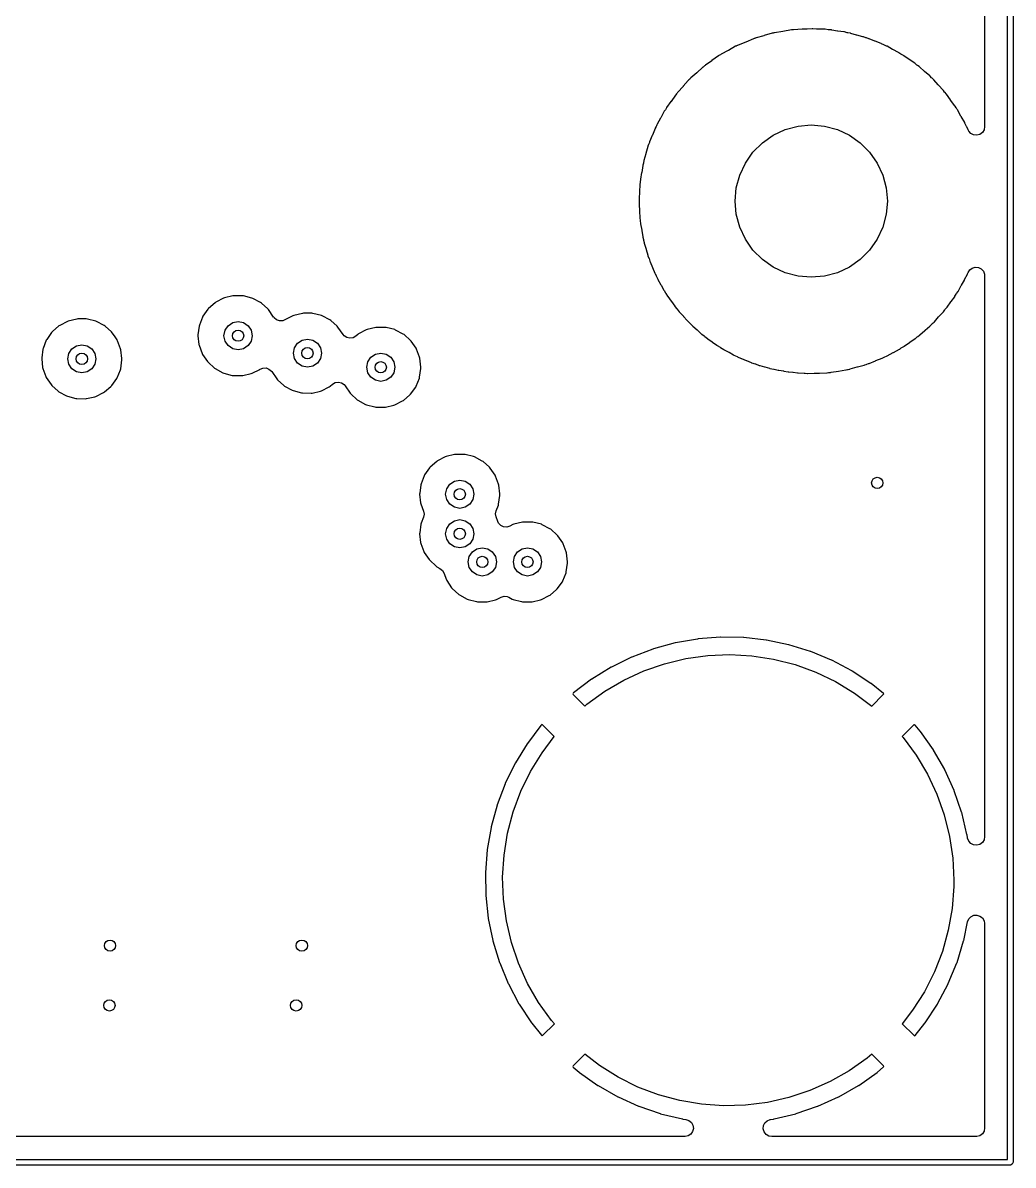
# Model space of a CAD drawing. Extents: x 0 to 4.25, y -4.33 to 0.
# Drawn here: x 3.563 to 4.254, y -4.333 to -3.536 of the extents above; entities that cross this region are included whole.
import ezdxf

# ---------------------------------------------------------------- set-up
doc = ezdxf.new("R2010")
doc.units = 0
doc.header["$MEASUREMENT"] = 0
doc.layers.add('BLACK', color=7, linetype='CONTINUOUS')

msp = doc.modelspace()

# ---------------------------------------------------------------- linework, layer by layer
at = {"layer": 'BLACK', "linetype": 'CONTINUOUS'}
for p, q in [((4.25394, 0), (4.25394, -4.33071)), ((4.25, -4.32874), (4.25, -0.001969)), ((4.23401, -3.34049), (4.23401, -3.60809)), ((4.07309, -3.54663), (4.07277, -3.54675)), ((4.07341, -3.54654), (4.07309, -3.54663)), ((4.07397, -3.54635), (4.07341, -3.54654)), ((4.07417, -3.54627), (4.07397, -3.54635)), ((4.07448, -3.54616), (4.07417, -3.54627)), ((4.08001, -3.54462), (4.07448, -3.54616)), ((4.08008, -3.5446), (4.08001, -3.54462)), ((4.08586, -3.54291), (4.08008, -3.5446)), ((4.08618, -3.54284), (4.08586, -3.54291)), ((4.0864, -3.5428), (4.08618, -3.54284)), ((4.087, -3.54267), (4.0864, -3.5428)), ((4.08709, -3.54264), (4.087, -3.54267)), ((4.08741, -3.54257), (4.08709, -3.54264)), ((4.09317, -3.54164), (4.08741, -3.54257)), ((4.09323, -3.54163), (4.09317, -3.54164)), ((4.09929, -3.54059), (4.09323, -3.54163)), ((4.09963, -3.54055), (4.09929, -3.54059)), ((4.09973, -3.54054), (4.09963, -3.54055)), ((4.10017, -3.54049), (4.09973, -3.54054)), ((4.10067, -3.54044), (4.10017, -3.54049)), ((4.10017, -3.54049), (4.10017, -3.54049)), ((4.10659, -3.54015), (4.10067, -3.54044)), ((4.10663, -3.54015), (4.10659, -3.54015)), ((4.10953, -3.53999), (4.10663, -3.54015)), ((4.1097, -3.53998), (4.10953, -3.53999)), ((4.10996, -3.53998), (4.1097, -3.53998)), ((4.11025, -3.53997), (4.10996, -3.53998)), ((4.11375, -3.5398), (4.11025, -3.53997)), ((4.11408, -3.5398), (4.11375, -3.5398)), ((4.11668, -3.53997), (4.11408, -3.5398)), ((4.11706, -3.53998), (4.11668, -3.53997)), ((4.11801, -3.53998), (4.11706, -3.53998)), ((4.11812, -3.53998), (4.11801, -3.53998)), ((4.12236, -3.54015), (4.11812, -3.53998)), ((4.12265, -3.54017), (4.12236, -3.54015)), ((4.12475, -3.54046), (4.12265, -3.54017)), ((4.12518, -3.5405), (4.12475, -3.54046)), ((4.12714, -3.54063), (4.12518, -3.5405)), ((4.12747, -3.54067), (4.12714, -3.54063)), ((4.13146, -3.54137), (4.12747, -3.54067)), ((4.13169, -3.5414), (4.13146, -3.54137)), ((4.13585, -3.54197), (4.13169, -3.5414)), ((4.13618, -3.54203), (4.13585, -3.54197)), ((4.1381, -3.54252), (4.13618, -3.54203)), ((4.13854, -3.54262), (4.1381, -3.54252)), ((4.14037, -3.54294), (4.13854, -3.54262)), ((4.14069, -3.54301), (4.14037, -3.54294)), ((4.14467, -3.54419), (4.14069, -3.54301)), ((4.14489, -3.54425), (4.14467, -3.54419)), ((4.14907, -3.54531), (4.14489, -3.54425)), ((4.14939, -3.54541), (4.14907, -3.54531)), ((4.15114, -3.54607), (4.14939, -3.54541)), ((4.15157, -3.54622), (4.15114, -3.54607)), ((4.15325, -3.54671), (4.15157, -3.54622)), ((4.15356, -3.54682), (4.15325, -3.54671)), ((4.06021, -3.55204), (4.05516, -3.55486)), ((4.06051, -3.55189), (4.06021, -3.55204)), ((4.06091, -3.55172), (4.06051, -3.55189)), ((4.06145, -3.55146), (4.06091, -3.55172)), ((4.06173, -3.55131), (4.06145, -3.55146)), ((4.06202, -3.55117), (4.06173, -3.55131)), ((4.06726, -3.54906), (4.06202, -3.55117)), ((4.06733, -3.54903), (4.06726, -3.54906)), ((4.07277, -3.54675), (4.06733, -3.54903)), ((4.15749, -3.54847), (4.15356, -3.54682)), ((4.15769, -3.54855), (4.15749, -3.54847)), ((4.16183, -3.55012), (4.15769, -3.54855)), ((4.16213, -3.55026), (4.16183, -3.55012)), ((4.1637, -3.55107), (4.16213, -3.55026)), ((4.16412, -3.55126), (4.1637, -3.55107)), ((4.16563, -3.5519), (4.16412, -3.55126)), ((4.16593, -3.55204), (4.16563, -3.5519)), ((4.16974, -3.55417), (4.16593, -3.55204)), ((4.16992, -3.55427), (4.16974, -3.55417)), ((4.17396, -3.55635), (4.16992, -3.55427)), ((4.04364, -3.56208), (4.03917, -3.56519)), ((4.04372, -3.56202), (4.04364, -3.56208)), ((4.04832, -3.55872), (4.04372, -3.56202)), ((4.0486, -3.55854), (4.04832, -3.55872)), ((4.04908, -3.55827), (4.0486, -3.55854)), ((4.04958, -3.55796), (4.04908, -3.55827)), ((4.04993, -3.55772), (4.04958, -3.55796)), ((4.05021, -3.55754), (4.04993, -3.55772)), ((4.05508, -3.55491), (4.05021, -3.55754)), ((4.05516, -3.55486), (4.05508, -3.55491)), ((4.17424, -3.55652), (4.17396, -3.55635)), ((4.17562, -3.55744), (4.17424, -3.55652)), ((4.17603, -3.55769), (4.17562, -3.55744)), ((4.17736, -3.55843), (4.17603, -3.55769)), ((4.17764, -3.55861), (4.17736, -3.55843)), ((4.18128, -3.56121), (4.17764, -3.55861)), ((4.18144, -3.56132), (4.18128, -3.56121)), ((4.1853, -3.56391), (4.18144, -3.56132)), ((4.03308, -3.5705), (4.02906, -3.57402)), ((4.03316, -3.57043), (4.03308, -3.5705)), ((4.03727, -3.5667), (4.03316, -3.57043)), ((4.03753, -3.56649), (4.03727, -3.5667)), ((4.03806, -3.5661), (4.03753, -3.56649)), ((4.03851, -3.56574), (4.03806, -3.5661)), ((4.03891, -3.56539), (4.03851, -3.56574)), ((4.03917, -3.56519), (4.03891, -3.56539)), ((4.18557, -3.56411), (4.1853, -3.56391)), ((4.18675, -3.56511), (4.18557, -3.56411)), ((4.18713, -3.5654), (4.18675, -3.56511)), ((4.18828, -3.56623), (4.18713, -3.5654)), ((4.18854, -3.56644), (4.18828, -3.56623)), ((4.19195, -3.56951), (4.18854, -3.56644)), ((4.19209, -3.56963), (4.19195, -3.56951)), ((4.19572, -3.5727), (4.19209, -3.56963)), ((4.02719, -3.57588), (4.0236, -3.57996)), ((4.02742, -3.57564), (4.02719, -3.57588)), ((4.02799, -3.57512), (4.02742, -3.57564)), ((4.02839, -3.57472), (4.02799, -3.57512)), ((4.02883, -3.57425), (4.02839, -3.57472)), ((4.02906, -3.57402), (4.02883, -3.57425)), ((4.19596, -3.57293), (4.19572, -3.5727)), ((4.19695, -3.57398), (4.19596, -3.57293)), ((4.1973, -3.57432), (4.19695, -3.57398)), ((4.19827, -3.5752), (4.1973, -3.57432)), ((4.19851, -3.57543), (4.19827, -3.5752)), ((4.20162, -3.57894), (4.19851, -3.57543)), ((4.01821, -3.58614), (4.01518, -3.59051)), ((4.01842, -3.58588), (4.01821, -3.58614)), ((4.019, -3.58521), (4.01842, -3.58588)), ((4.01934, -3.58478), (4.019, -3.58521)), ((4.01979, -3.58417), (4.01934, -3.58478)), ((4.02, -3.58392), (4.01979, -3.58417)), ((4.02352, -3.58005), (4.02, -3.58392)), ((4.0236, -3.57996), (4.02352, -3.58005)), ((4.20174, -3.57907), (4.20162, -3.57894)), ((4.20508, -3.58262), (4.20174, -3.57907)), ((4.20529, -3.58288), (4.20508, -3.58262)), ((4.20608, -3.58394), (4.20529, -3.58288)), ((4.2064, -3.58433), (4.20608, -3.58394)), ((4.2072, -3.58522), (4.2064, -3.58433)), ((4.2074, -3.58548), (4.2072, -3.58522)), ((4.21017, -3.58941), (4.2074, -3.58548)), ((4.0151, -3.59062), (4.01209, -3.59477)), ((4.01518, -3.59051), (4.0151, -3.59062)), ((4.21027, -3.58954), (4.21017, -3.58941)), ((4.21325, -3.59353), (4.21027, -3.58954)), ((4.21343, -3.59381), (4.21325, -3.59353)), ((4.21405, -3.59486), (4.21343, -3.59381)), ((4.00792, -3.60207), (4.00544, -3.60643)), ((4.00799, -3.60194), (4.00792, -3.60207)), ((4.01046, -3.59735), (4.00799, -3.60194)), ((4.01063, -3.59707), (4.01046, -3.59735)), ((4.0112, -3.59625), (4.01063, -3.59707)), ((4.01148, -3.5958), (4.0112, -3.59625)), ((4.01191, -3.59504), (4.01148, -3.5958)), ((4.01209, -3.59477), (4.01191, -3.59504)), ((4.21433, -3.59529), (4.21405, -3.59486)), ((4.21495, -3.59618), (4.21433, -3.59529)), ((4.21513, -3.59646), (4.21495, -3.59618)), ((4.21749, -3.60077), (4.21513, -3.59646)), ((4.21757, -3.6009), (4.21749, -3.60077)), ((4.22013, -3.6053), (4.21757, -3.6009)), ((4.00402, -3.60937), (4.00213, -3.61411)), ((4.00416, -3.60907), (4.00402, -3.60937)), ((4.00468, -3.6081), (4.00416, -3.60907)), ((4.00491, -3.60762), (4.00468, -3.6081)), ((4.0053, -3.60672), (4.00491, -3.60762)), ((4.00544, -3.60643), (4.0053, -3.60672)), ((4.0865, -3.61401), (4.09489, -3.6101)), ((4.09489, -3.6101), (4.10384, -3.6077)), ((4.10384, -3.6077), (4.11307, -3.60689)), ((4.11307, -3.60689), (4.1223, -3.6077)), ((4.1223, -3.6077), (4.13125, -3.6101)), ((4.13125, -3.6101), (4.13965, -3.61401)), ((4.22029, -3.6056), (4.22013, -3.6053)), ((4.22073, -3.60661), (4.22029, -3.6056)), ((4.22096, -3.60708), (4.22073, -3.60661)), ((4.22143, -3.60794), (4.22096, -3.60708)), ((4.22158, -3.60823), (4.22143, -3.60794)), ((4.22246, -3.61038), (4.22158, -3.60823)), ((4.22291, -3.61125), (4.22246, -3.61038)), ((4.2336, -3.61026), (4.23244, -3.61213)), ((4.23401, -3.60809), (4.2336, -3.61026)), ((4.00207, -3.61425), (4.00014, -3.61876)), ((4.00213, -3.61411), (4.00207, -3.61425)), ((4.07891, -3.61932), (4.0865, -3.61401)), ((4.13965, -3.61401), (4.14723, -3.61932)), ((4.22439, -3.61288), (4.22291, -3.61125)), ((4.22637, -3.61386), (4.22439, -3.61288)), ((4.22856, -3.61406), (4.22637, -3.61386)), ((4.23068, -3.61346), (4.22856, -3.61406)), ((4.23244, -3.61213), (4.23068, -3.61346)), ((3.99899, -3.62204), (3.99768, -3.62685)), ((3.99909, -3.62173), (3.99899, -3.62204)), ((3.99954, -3.6206), (3.99909, -3.62173)), ((3.99971, -3.62011), (3.99954, -3.6206)), ((4.00003, -3.61907), (3.99971, -3.62011)), ((4.00014, -3.61876), (4.00003, -3.61907)), ((4.06704, -3.63346), (4.07236, -3.62588)), ((4.07236, -3.62588), (4.07891, -3.61932)), ((4.14723, -3.61932), (4.15379, -3.62588)), ((4.15379, -3.62588), (4.1591, -3.63346)), ((3.99584, -3.6336), (3.99549, -3.63488)), ((3.99595, -3.6331), (3.99584, -3.6336)), ((3.99616, -3.63193), (3.99595, -3.6331)), ((3.99624, -3.63161), (3.99616, -3.63193)), ((3.99763, -3.62701), (3.99624, -3.63161)), ((3.99768, -3.62685), (3.99763, -3.62701)), ((4.06313, -3.64186), (4.06704, -3.63346)), ((4.1591, -3.63346), (4.16302, -3.64186)), ((3.99465, -3.64019), (3.9938, -3.64481)), ((3.99468, -3.64002), (3.99465, -3.64019)), ((3.99542, -3.6352), (3.99468, -3.64002)), ((3.99549, -3.63488), (3.99542, -3.6352)), ((4.06073, -3.65081), (4.06313, -3.64186)), ((4.16302, -3.64186), (4.16541, -3.65081)), ((3.99336, -3.64868), (3.99318, -3.65344)), ((3.99339, -3.64835), (3.99336, -3.64868)), ((3.99361, -3.64693), (3.99339, -3.64835)), ((3.99367, -3.64644), (3.99361, -3.64693)), ((3.99376, -3.64513), (3.99367, -3.64644)), ((3.9938, -3.64481), (3.99376, -3.64513)), ((3.99285, -3.6582), (3.99284, -3.65853)), ((3.99317, -3.65362), (3.99285, -3.6582)), ((3.99318, -3.65344), (3.99317, -3.65362)), ((4.05992, -3.66004), (4.06073, -3.65081)), ((4.16541, -3.65081), (4.16622, -3.66004)), ((3.99284, -3.65853), (3.9929, -3.65994)), ((3.9929, -3.66043), (3.99284, -3.66197)), ((3.99284, -3.66197), (3.99285, -3.66231)), ((3.99285, -3.66231), (3.99319, -3.66694)), ((3.9929, -3.65994), (3.9929, -3.66043)), ((4.06073, -3.66927), (4.05992, -3.66004)), ((4.16622, -3.66004), (4.16541, -3.66927)), ((3.99319, -3.66694), (3.9932, -3.66713)), ((3.9932, -3.66713), (3.99339, -3.67161)), ((3.99339, -3.67161), (3.99342, -3.67194)), ((3.99342, -3.67194), (3.99366, -3.67345)), ((3.99366, -3.67345), (3.99371, -3.67392)), ((3.99371, -3.67392), (3.99383, -3.67557)), ((4.06313, -3.67822), (4.06073, -3.66927)), ((4.16541, -3.66927), (4.16302, -3.67822)), ((3.99383, -3.67557), (3.99388, -3.6759)), ((3.99388, -3.6759), (3.99472, -3.68036)), ((3.99472, -3.68036), (3.99476, -3.68056)), ((3.99476, -3.68056), (3.99543, -3.68488)), ((4.06704, -3.68661), (4.06313, -3.67822)), ((4.16302, -3.67822), (4.1591, -3.68661)), ((3.99543, -3.68488), (3.99549, -3.6852)), ((3.99549, -3.6852), (3.99592, -3.68678)), ((3.99592, -3.68678), (3.99603, -3.68723)), ((3.99603, -3.68723), (3.99636, -3.68897)), ((3.99636, -3.68897), (3.99644, -3.68929)), ((3.99644, -3.68929), (3.99775, -3.69352)), ((4.07236, -3.6942), (4.06704, -3.68661)), ((4.1591, -3.68661), (4.15379, -3.6942)), ((3.99775, -3.69352), (3.99781, -3.69372)), ((3.99781, -3.69372), (3.99893, -3.69784)), ((3.99893, -3.69784), (3.99903, -3.69815)), ((4.07891, -3.70075), (4.07236, -3.6942)), ((4.15379, -3.6942), (4.14723, -3.70075)), ((3.99903, -3.69815), (3.99967, -3.69977)), ((3.99967, -3.69977), (3.99983, -3.7002)), ((3.99983, -3.7002), (4.00038, -3.70199)), ((4.00038, -3.70199), (4.0005, -3.70231)), ((4.0005, -3.70231), (4.00224, -3.70625)), ((4.0865, -3.70607), (4.07891, -3.70075)), ((4.09489, -3.70998), (4.0865, -3.70607)), ((4.13965, -3.70607), (4.13125, -3.70998)), ((4.14723, -3.70075), (4.13965, -3.70607)), ((4.00224, -3.70625), (4.00232, -3.70646)), ((4.00232, -3.70646), (4.00385, -3.71032)), ((4.00385, -3.71032), (4.00399, -3.71062)), ((4.00399, -3.71062), (4.00486, -3.71226)), ((4.00486, -3.71226), (4.00506, -3.71266)), ((4.00506, -3.71266), (4.00586, -3.71448)), ((4.10384, -3.71238), (4.09489, -3.70998)), ((4.11307, -3.71319), (4.10384, -3.71238)), ((4.1223, -3.71238), (4.11307, -3.71319)), ((4.13125, -3.70998), (4.1223, -3.71238)), ((4.22009, -3.71485), (4.22084, -3.71316)), ((4.22084, -3.71316), (4.22104, -3.71276)), ((4.22104, -3.71276), (4.22198, -3.71101)), ((4.22198, -3.71101), (4.22212, -3.71071)), ((4.22212, -3.71071), (4.22244, -3.70992)), ((4.22244, -3.70992), (4.22361, -3.70806)), ((4.22361, -3.70806), (4.22539, -3.70674)), ((4.22539, -3.70674), (4.22751, -3.70616)), ((4.22751, -3.70616), (4.22971, -3.70639)), ((4.22971, -3.70639), (4.23167, -3.70739)), ((4.23167, -3.70739), (4.23314, -3.70904)), ((4.23314, -3.70904), (4.23392, -3.7111)), ((4.23392, -3.7111), (4.23401, -3.71214)), ((4.23401, -3.71214), (4.23401, -4.10348)), ((4.00586, -3.71448), (4.00601, -3.71478)), ((4.00601, -3.71478), (4.00812, -3.71841)), ((4.00812, -3.71841), (4.00824, -3.71861)), ((4.00824, -3.71861), (4.01014, -3.72219)), ((4.21568, -3.72272), (4.21773, -3.71893)), ((4.21773, -3.71893), (4.21784, -3.71873)), ((4.21784, -3.71873), (4.21994, -3.71515)), ((4.21994, -3.71515), (4.22009, -3.71485)), ((3.70291, -3.72783), (3.69756, -3.73059)), ((3.70357, -3.72758), (3.70291, -3.72783)), ((3.70942, -3.72618), (3.70357, -3.72758)), ((3.71013, -3.7261), (3.70942, -3.72618)), ((3.71615, -3.72613), (3.71013, -3.7261)), ((3.71685, -3.72622), (3.71615, -3.72613)), ((3.72269, -3.72768), (3.71685, -3.72622)), ((3.72335, -3.72794), (3.72269, -3.72768)), ((3.72867, -3.73076), (3.72335, -3.72794)), ((4.01014, -3.72219), (4.01031, -3.72247)), ((4.01031, -3.72247), (4.01142, -3.72409)), ((4.01142, -3.72409), (4.01165, -3.72446)), ((4.01165, -3.72446), (4.01271, -3.72627)), ((4.01271, -3.72627), (4.01289, -3.72655)), ((4.01289, -3.72655), (4.01534, -3.72982)), ((4.01534, -3.72982), (4.01548, -3.73002)), ((4.01548, -3.73002), (4.01771, -3.73327)), ((4.21058, -3.73013), (4.21313, -3.72672)), ((4.21313, -3.72672), (4.21331, -3.72644)), ((4.21331, -3.72644), (4.2142, -3.72494)), ((4.2142, -3.72494), (4.21444, -3.72455)), ((4.21444, -3.72455), (4.21551, -3.72301)), ((4.21551, -3.72301), (4.21568, -3.72272)), ((3.69196, -3.73548), (3.6885, -3.7404)), ((3.69243, -3.73495), (3.69196, -3.73548)), ((3.69697, -3.73099), (3.69243, -3.73495)), ((3.69756, -3.73059), (3.69697, -3.73099)), ((3.72925, -3.73116), (3.72867, -3.73076)), ((3.73375, -3.73516), (3.72925, -3.73116)), ((3.73422, -3.7357), (3.73375, -3.73516)), ((3.73783, -3.74096), (3.73422, -3.7357)), ((4.01771, -3.73327), (4.01791, -3.73353)), ((4.01791, -3.73353), (4.01926, -3.7351)), ((4.01926, -3.7351), (4.01953, -3.73544)), ((4.01953, -3.73544), (4.02085, -3.7372)), ((4.02085, -3.7372), (4.02107, -3.73746)), ((4.02107, -3.73746), (4.02379, -3.74036)), ((4.20208, -3.74064), (4.20507, -3.73745)), ((4.20507, -3.73745), (4.20529, -3.7372)), ((4.20529, -3.7372), (4.20627, -3.73589)), ((4.20627, -3.73589), (4.20656, -3.73553)), ((4.20656, -3.73553), (4.20772, -3.7342)), ((4.20772, -3.7342), (4.20793, -3.73394)), ((4.20793, -3.73394), (4.21045, -3.7303)), ((4.21045, -3.7303), (4.21058, -3.73013)), ((3.59385, -3.74397), (3.5885, -3.74673)), ((3.59451, -3.74373), (3.59385, -3.74397)), ((3.60037, -3.74232), (3.59451, -3.74373)), ((3.60107, -3.74224), (3.60037, -3.74232)), ((3.60709, -3.74227), (3.60107, -3.74224)), ((3.6078, -3.74236), (3.60709, -3.74227)), ((3.61363, -3.74383), (3.6078, -3.74236)), ((3.6143, -3.74408), (3.61363, -3.74383)), ((3.61962, -3.7469), (3.6143, -3.74408)), ((3.68816, -3.74103), (3.68598, -3.74663)), ((3.6885, -3.7404), (3.68816, -3.74103)), ((3.70603, -3.74698), (3.70923, -3.74484)), ((3.70923, -3.74484), (3.71299, -3.74409)), ((3.71299, -3.74409), (3.71676, -3.74484)), ((3.71676, -3.74484), (3.71995, -3.74698)), ((3.73785, -3.74095), (3.73783, -3.74096)), ((3.73821, -3.74149), (3.73785, -3.74095)), ((3.7399, -3.74291), (3.73821, -3.74149)), ((3.74199, -3.74362), (3.7399, -3.74291)), ((3.74419, -3.74352), (3.74199, -3.74362)), ((3.74563, -3.7429), (3.74419, -3.74352)), ((3.74566, -3.74296), (3.74563, -3.7429)), ((3.75133, -3.74004), (3.74566, -3.74296)), ((3.752, -3.73979), (3.75133, -3.74004)), ((3.75785, -3.73838), (3.752, -3.73979)), ((3.75855, -3.7383), (3.75785, -3.73838)), ((3.76457, -3.73833), (3.75855, -3.7383)), ((3.76528, -3.73842), (3.76457, -3.73833)), ((3.77111, -3.73989), (3.76528, -3.73842)), ((3.77178, -3.74014), (3.77111, -3.73989)), ((3.7771, -3.74296), (3.77178, -3.74014)), ((3.77768, -3.74336), (3.7771, -3.74296)), ((3.78217, -3.74737), (3.77768, -3.74336)), ((4.02379, -3.74036), (4.02396, -3.74055)), ((4.02396, -3.74055), (4.02646, -3.74345)), ((4.02646, -3.74345), (4.02669, -3.74368)), ((4.02669, -3.74368), (4.0283, -3.74517)), ((4.0283, -3.74517), (4.02859, -3.74546)), ((4.02859, -3.74546), (4.03018, -3.74715)), ((4.19611, -3.747), (4.19715, -3.74589)), ((4.19715, -3.74589), (4.19749, -3.74555)), ((4.19749, -3.74555), (4.19872, -3.74444)), ((4.19872, -3.74444), (4.19895, -3.7442)), ((4.19895, -3.7442), (4.20194, -3.74079)), ((4.20194, -3.74079), (4.20208, -3.74064)), ((3.5829, -3.75162), (3.57944, -3.75654)), ((3.58338, -3.75109), (3.5829, -3.75162)), ((3.58791, -3.74713), (3.58338, -3.75109)), ((3.5885, -3.74673), (3.58791, -3.74713)), ((3.6202, -3.7473), (3.61962, -3.7469)), ((3.62469, -3.75131), (3.6202, -3.7473)), ((3.62516, -3.75184), (3.62469, -3.75131)), ((3.62665, -3.754), (3.62516, -3.75184)), ((3.6858, -3.74732), (3.68501, -3.75329)), ((3.68501, -3.75329), (3.68501, -3.754)), ((3.68598, -3.74663), (3.6858, -3.74732)), ((3.70315, -3.75394), (3.7039, -3.75017)), ((3.7039, -3.7577), (3.70315, -3.75394)), ((3.7039, -3.75017), (3.70603, -3.74698)), ((3.71995, -3.74698), (3.72209, -3.75017)), ((3.72209, -3.75017), (3.72283, -3.75394)), ((3.72283, -3.75394), (3.72209, -3.7577)), ((3.78264, -3.7479), (3.78217, -3.74737)), ((3.78626, -3.75316), (3.78264, -3.7479)), ((3.78633, -3.75311), (3.78626, -3.75316)), ((3.78706, -3.75411), (3.78633, -3.75311)), ((3.79658, -3.75304), (3.79515, -3.75428)), ((3.79716, -3.75264), (3.79658, -3.75304)), ((3.80251, -3.74988), (3.79716, -3.75264)), ((3.80318, -3.74963), (3.80251, -3.74988)), ((3.80903, -3.74823), (3.80318, -3.74963)), ((3.80973, -3.74814), (3.80903, -3.74823)), ((3.81575, -3.74818), (3.80973, -3.74814)), ((3.81646, -3.74826), (3.81575, -3.74818)), ((3.8223, -3.74973), (3.81646, -3.74826)), ((3.82296, -3.74999), (3.8223, -3.74973)), ((3.82828, -3.7528), (3.82296, -3.74999)), ((3.82886, -3.75321), (3.82828, -3.7528)), ((3.83336, -3.75721), (3.82886, -3.75321)), ((4.03018, -3.74715), (4.03042, -3.74738)), ((4.03042, -3.74738), (4.03337, -3.74988)), ((4.03337, -3.74988), (4.03357, -3.75005)), ((4.03357, -3.75005), (4.0363, -3.75258)), ((4.0363, -3.75258), (4.03655, -3.75279)), ((4.03655, -3.75279), (4.0384, -3.75415)), ((4.18736, -3.7545), (4.18861, -3.75359)), ((4.18861, -3.75359), (4.18887, -3.75338)), ((4.18887, -3.75338), (4.19231, -3.75026)), ((4.19231, -3.75026), (4.19246, -3.75013)), ((4.19246, -3.75013), (4.19587, -3.74723)), ((4.19587, -3.74723), (4.19611, -3.747)), ((3.57911, -3.75717), (3.57692, -3.76278)), ((3.57944, -3.75654), (3.57911, -3.75717)), ((3.59698, -3.76312), (3.60017, -3.76099)), ((3.60017, -3.76099), (3.60394, -3.76024)), ((3.60394, -3.76024), (3.6077, -3.76099)), ((3.6077, -3.76099), (3.6109, -3.76312)), ((3.62857, -3.7568), (3.62665, -3.754)), ((3.62872, -3.75708), (3.62857, -3.7568)), ((3.6289, -3.75743), (3.62872, -3.75708)), ((3.63103, -3.76306), (3.6289, -3.75743)), ((3.68501, -3.754), (3.68567, -3.75998)), ((3.68567, -3.75998), (3.68583, -3.76067)), ((3.68583, -3.76067), (3.6879, -3.76633)), ((3.70603, -3.7609), (3.7039, -3.7577)), ((3.70923, -3.76303), (3.70603, -3.7609)), ((3.71995, -3.7609), (3.71676, -3.76303)), ((3.72209, -3.7577), (3.71995, -3.7609)), ((3.75232, -3.76238), (3.75446, -3.75918)), ((3.75446, -3.75918), (3.75765, -3.75705)), ((3.75765, -3.75705), (3.76142, -3.7563)), ((3.76142, -3.7563), (3.76518, -3.75705)), ((3.76518, -3.75705), (3.76838, -3.75918)), ((3.76838, -3.75918), (3.77051, -3.76238)), ((3.78891, -3.75531), (3.78706, -3.75411)), ((3.79107, -3.75576), (3.78891, -3.75531)), ((3.79325, -3.7554), (3.79107, -3.75576)), ((3.79515, -3.75428), (3.79325, -3.7554)), ((3.83382, -3.75774), (3.83336, -3.75721)), ((3.83723, -3.76271), (3.83382, -3.75774)), ((4.0384, -3.75415), (4.03872, -3.7544)), ((4.03872, -3.7544), (4.04057, -3.75597)), ((4.04057, -3.75597), (4.04084, -3.75617)), ((4.04084, -3.75617), (4.04396, -3.75826)), ((4.04396, -3.75826), (4.04419, -3.75842)), ((4.04419, -3.75842), (4.04709, -3.76056)), ((4.04709, -3.76056), (4.04737, -3.76074)), ((4.04737, -3.76074), (4.04945, -3.76194)), ((4.17629, -3.76224), (4.17754, -3.76154)), ((4.17754, -3.76154), (4.17782, -3.76136)), ((4.17782, -3.76136), (4.18168, -3.75858)), ((4.18168, -3.75858), (4.18183, -3.75848)), ((4.18183, -3.75848), (4.18564, -3.75591)), ((4.18564, -3.75591), (4.1859, -3.75571)), ((4.1859, -3.75571), (4.18698, -3.7548)), ((4.18698, -3.7548), (4.18736, -3.7545)), ((3.57596, -3.76943), (3.57595, -3.77014)), ((3.57674, -3.76346), (3.57596, -3.76943)), ((3.57692, -3.76278), (3.57674, -3.76346)), ((3.59409, -3.77008), (3.59484, -3.76631)), ((3.59484, -3.76631), (3.59698, -3.76312)), ((3.6109, -3.76312), (3.61303, -3.76631)), ((3.61303, -3.76631), (3.61378, -3.77008)), ((3.6312, -3.76375), (3.63103, -3.76306)), ((3.63194, -3.76989), (3.6312, -3.76375)), ((3.6879, -3.76633), (3.68822, -3.76696)), ((3.68822, -3.76696), (3.69158, -3.77195)), ((3.71299, -3.76378), (3.70923, -3.76303)), ((3.71676, -3.76303), (3.71299, -3.76378)), ((3.75157, -3.76614), (3.75232, -3.76238)), ((3.75232, -3.76991), (3.75157, -3.76614)), ((3.77051, -3.76238), (3.77126, -3.76614)), ((3.77126, -3.76614), (3.77051, -3.76991)), ((3.80351, -3.77222), (3.80564, -3.76902)), ((3.80564, -3.76902), (3.80883, -3.76689)), ((3.80883, -3.76689), (3.8126, -3.76614)), ((3.8126, -3.76614), (3.81636, -3.76689)), ((3.81636, -3.76689), (3.81956, -3.76902)), ((3.81956, -3.76902), (3.82169, -3.77222)), ((3.83756, -3.76333), (3.83723, -3.76271)), ((3.83969, -3.76897), (3.83756, -3.76333)), ((3.83986, -3.76965), (3.83969, -3.76897)), ((3.8406, -3.77579), (3.83986, -3.76965)), ((4.04945, -3.76194), (4.04979, -3.76215)), ((4.04979, -3.76215), (4.0519, -3.76356)), ((4.0519, -3.76356), (4.05219, -3.76373)), ((4.05219, -3.76373), (4.05543, -3.7654)), ((4.05543, -3.7654), (4.05568, -3.76554)), ((4.05568, -3.76554), (4.05871, -3.76729)), ((4.05871, -3.76729), (4.05901, -3.76744)), ((4.05901, -3.76744), (4.06131, -3.76844)), ((4.06131, -3.76844), (4.06165, -3.76861)), ((4.06165, -3.76861), (4.06401, -3.76982)), ((4.06401, -3.76982), (4.06432, -3.76996)), ((4.15811, -3.77134), (4.16259, -3.76961)), ((4.16259, -3.76961), (4.16289, -3.76947)), ((4.16289, -3.76947), (4.16395, -3.76892)), ((4.16395, -3.76892), (4.16441, -3.7687)), ((4.16441, -3.7687), (4.16563, -3.76819)), ((4.16563, -3.76819), (4.16593, -3.76804)), ((4.16593, -3.76804), (4.17018, -3.76566)), ((4.17018, -3.76566), (4.17033, -3.76558)), ((4.17033, -3.76558), (4.1745, -3.7634)), ((4.1745, -3.7634), (4.17478, -3.76324)), ((4.17478, -3.76324), (4.17586, -3.7625)), ((4.17586, -3.7625), (4.17629, -3.76224)), ((3.57595, -3.77014), (3.57661, -3.77612)), ((3.57661, -3.77612), (3.57677, -3.77681)), ((3.57677, -3.77681), (3.57884, -3.78247)), ((3.59484, -3.77385), (3.59409, -3.77008)), ((3.59698, -3.77704), (3.59484, -3.77385)), ((3.60017, -3.77917), (3.59698, -3.77704)), ((3.6109, -3.77704), (3.6077, -3.77917)), ((3.61303, -3.77385), (3.6109, -3.77704)), ((3.61378, -3.77008), (3.61303, -3.77385)), ((3.62863, -3.78325), (3.63088, -3.77766)), ((3.63088, -3.77766), (3.63106, -3.77698)), ((3.63106, -3.77698), (3.63193, -3.77086)), ((3.63193, -3.77086), (3.63196, -3.77047)), ((3.63196, -3.77027), (3.63194, -3.76989)), ((3.63196, -3.77047), (3.63196, -3.77027)), ((3.69158, -3.77195), (3.69204, -3.77249)), ((3.69204, -3.77249), (3.69649, -3.77654)), ((3.69649, -3.77654), (3.69707, -3.77695)), ((3.69707, -3.77695), (3.70236, -3.77983)), ((3.72281, -3.78015), (3.72818, -3.77744)), ((3.72818, -3.77744), (3.72826, -3.77739)), ((3.72826, -3.77739), (3.72842, -3.77732)), ((3.72842, -3.77732), (3.72851, -3.77728)), ((3.72851, -3.77728), (3.73029, -3.77653)), ((3.72851, -3.77728), (3.72851, -3.77728)), ((3.73029, -3.77653), (3.7325, -3.77646)), ((3.7325, -3.77646), (3.73458, -3.77719)), ((3.73458, -3.77719), (3.73625, -3.77862)), ((3.75446, -3.7731), (3.75232, -3.76991)), ((3.75765, -3.77524), (3.75446, -3.7731)), ((3.76142, -3.77598), (3.75765, -3.77524)), ((3.76518, -3.77524), (3.76142, -3.77598)), ((3.76838, -3.7731), (3.76518, -3.77524)), ((3.77051, -3.76991), (3.76838, -3.7731)), ((3.80276, -3.77598), (3.80351, -3.77222)), ((3.80351, -3.77975), (3.80276, -3.77598)), ((3.82169, -3.77222), (3.82244, -3.77598)), ((3.82244, -3.77598), (3.82169, -3.77975)), ((3.83972, -3.78288), (3.84059, -3.77676)), ((3.84059, -3.77676), (3.84062, -3.77638)), ((3.84062, -3.77618), (3.8406, -3.77579)), ((3.84062, -3.77638), (3.84062, -3.77618)), ((4.06432, -3.76996), (4.06762, -3.77121)), ((4.06762, -3.77121), (4.0679, -3.77132)), ((4.0679, -3.77132), (4.071, -3.77268)), ((4.071, -3.77268), (4.07131, -3.77279)), ((4.07131, -3.77279), (4.07382, -3.77357)), ((4.07382, -3.77357), (4.07417, -3.77369)), ((4.07417, -3.77369), (4.07675, -3.77467)), ((4.07675, -3.77467), (4.07707, -3.77477)), ((4.07707, -3.77477), (4.08039, -3.77561)), ((4.08039, -3.77561), (4.08069, -3.7757)), ((4.08069, -3.7757), (4.08382, -3.77667)), ((4.08382, -3.77667), (4.08414, -3.77675)), ((4.08414, -3.77675), (4.08683, -3.77726)), ((4.08683, -3.77726), (4.08718, -3.77734)), ((4.08718, -3.77734), (4.08996, -3.77804)), ((4.13709, -3.77786), (4.13741, -3.77779)), ((4.13741, -3.77779), (4.13835, -3.77754)), ((4.13835, -3.77754), (4.13887, -3.77743)), ((4.13887, -3.77743), (4.13996, -3.77724)), ((4.13996, -3.77724), (4.14028, -3.77717)), ((4.14028, -3.77717), (4.14517, -3.77574)), ((4.14517, -3.77574), (4.14532, -3.7757)), ((4.14532, -3.7757), (4.15007, -3.77444)), ((4.15007, -3.77444), (4.15038, -3.77434)), ((4.15038, -3.77434), (4.1514, -3.77395)), ((4.1514, -3.77395), (4.15189, -3.77378)), ((4.15189, -3.77378), (4.15305, -3.77344)), ((4.15305, -3.77344), (4.15337, -3.77333)), ((4.15337, -3.77333), (4.15796, -3.77141)), ((4.15796, -3.77141), (4.15811, -3.77134)), ((3.57884, -3.78247), (3.57916, -3.7831)), ((3.57916, -3.7831), (3.58252, -3.7881)), ((3.60394, -3.77992), (3.60017, -3.77917)), ((3.6077, -3.77917), (3.60394, -3.77992)), ((3.62478, -3.78876), (3.62829, -3.78387)), ((3.62829, -3.78387), (3.62863, -3.78325)), ((3.70236, -3.77983), (3.70302, -3.78009)), ((3.70302, -3.78009), (3.70884, -3.78161)), ((3.70884, -3.78161), (3.70955, -3.78171)), ((3.70955, -3.78171), (3.71556, -3.78181)), ((3.71556, -3.78181), (3.71627, -3.78173)), ((3.71627, -3.78173), (3.72214, -3.78039)), ((3.72214, -3.78039), (3.72281, -3.78015)), ((3.73625, -3.77862), (3.73656, -3.77904)), ((3.73656, -3.77904), (3.74, -3.78416)), ((3.74, -3.78416), (3.74046, -3.7847)), ((3.74046, -3.7847), (3.74492, -3.78875)), ((3.80564, -3.78294), (3.80351, -3.77975)), ((3.80883, -3.78508), (3.80564, -3.78294)), ((3.8126, -3.78583), (3.80883, -3.78508)), ((3.81636, -3.78508), (3.8126, -3.78583)), ((3.81956, -3.78294), (3.81636, -3.78508)), ((3.82169, -3.77975), (3.81956, -3.78294)), ((3.83729, -3.78916), (3.83954, -3.78357)), ((3.83954, -3.78357), (3.83972, -3.78288)), ((4.08996, -3.77804), (4.09029, -3.77811)), ((4.09029, -3.77811), (4.09357, -3.77855)), ((4.09357, -3.77855), (4.09389, -3.77861)), ((4.09389, -3.77861), (4.09701, -3.7792)), ((4.09701, -3.7792), (4.09733, -3.77924)), ((4.09733, -3.77924), (4.10017, -3.77946)), ((4.10017, -3.77946), (4.10052, -3.7795)), ((4.10052, -3.7795), (4.1035, -3.7799)), ((4.1035, -3.7799), (4.10378, -3.77993)), ((4.10378, -3.77993), (4.10802, -3.7801)), ((4.10802, -3.7801), (4.10814, -3.7801)), ((4.10814, -3.7801), (4.10821, -3.7801)), ((4.10821, -3.7801), (4.10867, -3.78012)), ((4.10867, -3.78012), (4.11039, -3.78025)), ((4.11039, -3.78025), (4.11072, -3.78026)), ((4.11072, -3.78026), (4.11511, -3.7801)), ((4.11511, -3.7801), (4.11532, -3.7801)), ((4.11532, -3.7801), (4.11644, -3.7801)), ((4.11644, -3.7801), (4.11661, -3.78009)), ((4.11661, -3.78009), (4.11855, -3.77998)), ((4.11855, -3.77998), (4.11868, -3.77998)), ((4.11868, -3.77998), (4.1238, -3.7798)), ((4.1238, -3.7798), (4.12413, -3.77977)), ((4.12413, -3.77977), (4.12499, -3.77964)), ((4.12499, -3.77964), (4.12553, -3.77959)), ((4.12553, -3.77959), (4.12652, -3.77953)), ((4.12652, -3.77953), (4.12685, -3.77949)), ((4.12685, -3.77949), (4.13198, -3.77861)), ((4.13198, -3.77861), (4.13212, -3.77859)), ((4.13212, -3.77859), (4.13709, -3.77786)), ((3.58252, -3.7881), (3.58298, -3.78863)), ((3.58298, -3.78863), (3.58744, -3.79268)), ((3.58744, -3.79268), (3.58802, -3.79309)), ((3.58802, -3.79309), (3.59331, -3.79597)), ((3.61375, -3.79629), (3.61913, -3.79358)), ((3.61913, -3.79358), (3.61972, -3.79319)), ((3.61972, -3.79319), (3.6243, -3.78928)), ((3.6243, -3.78928), (3.62478, -3.78876)), ((3.74492, -3.78875), (3.7455, -3.78916)), ((3.7455, -3.78916), (3.75079, -3.79203)), ((3.75079, -3.79203), (3.75145, -3.79229)), ((3.75145, -3.79229), (3.75727, -3.79382)), ((3.76469, -3.79394), (3.77056, -3.79259)), ((3.77056, -3.79259), (3.77123, -3.79235)), ((3.77123, -3.79235), (3.77661, -3.78965)), ((3.77661, -3.78965), (3.7772, -3.78925)), ((3.7772, -3.78925), (3.77894, -3.78777)), ((3.77894, -3.78777), (3.78085, -3.78667)), ((3.78085, -3.78667), (3.78303, -3.78634)), ((3.78303, -3.78634), (3.78518, -3.78681)), ((3.78518, -3.78681), (3.78702, -3.78803)), ((3.78702, -3.78803), (3.78781, -3.78899)), ((3.78781, -3.78899), (3.79118, -3.794)), ((3.83344, -3.79467), (3.83695, -3.78978)), ((3.83695, -3.78978), (3.83729, -3.78916)), ((3.59331, -3.79597), (3.59396, -3.79623)), ((3.59396, -3.79623), (3.59979, -3.79776)), ((3.59979, -3.79776), (3.60049, -3.79785)), ((3.60049, -3.79785), (3.60651, -3.79795)), ((3.60651, -3.79795), (3.60721, -3.79787)), ((3.60721, -3.79787), (3.61308, -3.79653)), ((3.61308, -3.79653), (3.61375, -3.79629)), ((3.75727, -3.79382), (3.75797, -3.79392)), ((3.75797, -3.79392), (3.76399, -3.79401)), ((3.76399, -3.79401), (3.76469, -3.79394)), ((3.79118, -3.794), (3.79165, -3.79454)), ((3.79165, -3.79454), (3.7961, -3.79859)), ((3.7961, -3.79859), (3.79668, -3.799)), ((3.79668, -3.799), (3.80197, -3.80187)), ((3.82241, -3.80219), (3.82779, -3.79949)), ((3.82779, -3.79949), (3.82838, -3.7991)), ((3.82838, -3.7991), (3.83296, -3.79519)), ((3.83296, -3.79519), (3.83344, -3.79467)), ((3.80197, -3.80187), (3.80263, -3.80213)), ((3.80263, -3.80213), (3.80845, -3.80366)), ((3.80845, -3.80366), (3.80915, -3.80376)), ((3.80915, -3.80376), (3.81517, -3.80385)), ((3.81517, -3.80385), (3.81588, -3.80378)), ((3.81588, -3.80378), (3.82174, -3.80243)), ((3.82174, -3.80243), (3.82241, -3.80219)), ((3.85228, -3.84122), (3.85169, -3.84162)), ((3.85763, -3.83846), (3.85228, -3.84122)), ((3.85829, -3.83821), (3.85763, -3.83846)), ((3.86415, -3.83681), (3.85829, -3.83821)), ((3.86485, -3.83673), (3.86415, -3.83681)), ((3.87087, -3.83676), (3.86485, -3.83673)), ((3.87158, -3.83685), (3.87087, -3.83676)), ((3.87741, -3.83831), (3.87158, -3.83685)), ((3.87808, -3.83857), (3.87741, -3.83831)), ((3.8834, -3.84139), (3.87808, -3.83857)), ((3.88398, -3.84179), (3.8834, -3.84139)), ((3.84668, -3.8461), (3.84322, -3.85103)), ((3.84716, -3.84558), (3.84668, -3.8461)), ((3.85169, -3.84162), (3.84716, -3.84558)), ((3.88847, -3.84579), (3.88398, -3.84179)), ((3.88894, -3.84633), (3.88847, -3.84579)), ((3.89235, -3.85129), (3.88894, -3.84633)), ((3.8407, -3.85726), (3.84052, -3.85795)), ((3.84289, -3.85166), (3.8407, -3.85726)), ((3.84322, -3.85103), (3.84289, -3.85166)), ((3.86076, -3.85761), (3.86395, -3.85547)), ((3.86395, -3.85547), (3.86772, -3.85472)), ((3.86772, -3.85472), (3.87148, -3.85547)), ((3.87148, -3.85547), (3.87468, -3.85761)), ((3.89268, -3.85192), (3.89235, -3.85129)), ((3.89481, -3.85755), (3.89268, -3.85192)), ((3.89498, -3.85824), (3.89481, -3.85755)), ((3.83974, -3.86392), (3.83973, -3.86463)), ((3.83973, -3.86463), (3.84039, -3.87061)), ((3.84052, -3.85795), (3.83974, -3.86392)), ((3.85787, -3.86457), (3.85862, -3.8608)), ((3.85862, -3.86833), (3.85787, -3.86457)), ((3.85862, -3.8608), (3.86076, -3.85761)), ((3.87468, -3.85761), (3.87681, -3.8608)), ((3.87681, -3.8608), (3.87756, -3.86457)), ((3.87756, -3.86457), (3.87681, -3.86833)), ((3.89484, -3.87147), (3.89571, -3.86534)), ((3.89572, -3.86438), (3.89498, -3.85824)), ((3.89571, -3.86534), (3.89574, -3.86496)), ((3.89574, -3.86476), (3.89572, -3.86438)), ((3.89574, -3.86496), (3.89574, -3.86476)), ((3.84039, -3.87061), (3.84055, -3.8713)), ((3.84055, -3.8713), (3.8424, -3.87634)), ((3.86076, -3.87153), (3.85862, -3.86833)), ((3.86395, -3.87366), (3.86076, -3.87153)), ((3.87468, -3.87153), (3.87148, -3.87366)), ((3.87681, -3.86833), (3.87468, -3.87153)), ((3.89308, -3.87606), (3.89466, -3.87215)), ((3.89466, -3.87215), (3.89484, -3.87147)), ((3.84235, -3.88058), (3.8407, -3.88482)), ((3.84276, -3.87852), (3.84235, -3.88058)), ((3.8424, -3.87634), (3.84276, -3.87852)), ((3.86772, -3.87441), (3.86395, -3.87366)), ((3.87148, -3.87366), (3.86772, -3.87441)), ((3.89265, -3.87825), (3.89308, -3.87606)), ((3.89304, -3.88042), (3.89265, -3.87825)), ((3.89426, -3.88366), (3.89304, -3.88042)), ((3.84052, -3.88551), (3.83974, -3.89148)), ((3.8407, -3.88482), (3.84052, -3.88551)), ((3.85787, -3.89213), (3.85862, -3.88836)), ((3.85862, -3.88836), (3.86076, -3.88517)), ((3.86076, -3.88517), (3.86395, -3.88303)), ((3.86395, -3.88303), (3.86772, -3.88228)), ((3.86772, -3.88228), (3.87148, -3.88303)), ((3.87148, -3.88303), (3.87468, -3.88517)), ((3.87468, -3.88517), (3.87681, -3.88836)), ((3.87681, -3.88836), (3.87756, -3.89213)), ((3.89482, -3.88477), (3.89426, -3.88366)), ((3.89633, -3.88637), (3.89482, -3.88477)), ((3.89831, -3.88733), (3.89633, -3.88637)), ((3.90051, -3.8875), (3.89831, -3.88733)), ((3.90262, -3.88687), (3.90051, -3.8875)), ((3.90487, -3.88571), (3.90262, -3.88687)), ((3.90554, -3.88546), (3.90487, -3.88571)), ((3.91139, -3.88405), (3.90554, -3.88546)), ((3.9121, -3.88397), (3.91139, -3.88405)), ((3.91812, -3.884), (3.9121, -3.88397)), ((3.91882, -3.88409), (3.91812, -3.884)), ((3.92466, -3.88556), (3.91882, -3.88409)), ((3.92532, -3.88581), (3.92466, -3.88556)), ((3.93064, -3.88863), (3.92532, -3.88581)), ((3.93122, -3.88903), (3.93064, -3.88863)), ((3.93572, -3.89304), (3.93122, -3.88903)), ((3.83974, -3.89148), (3.83973, -3.89219)), ((3.83973, -3.89219), (3.84039, -3.89817)), ((3.85862, -3.89589), (3.85787, -3.89213)), ((3.86076, -3.89909), (3.85862, -3.89589)), ((3.87681, -3.89589), (3.87468, -3.89909)), ((3.87756, -3.89213), (3.87681, -3.89589)), ((3.93619, -3.89357), (3.93572, -3.89304)), ((3.9396, -3.89853), (3.93619, -3.89357)), ((3.84039, -3.89817), (3.84055, -3.89886)), ((3.84055, -3.89886), (3.84262, -3.90451)), ((3.84262, -3.90451), (3.84294, -3.90515)), ((3.84294, -3.90515), (3.8463, -3.91014)), ((3.86395, -3.90122), (3.86076, -3.89909)), ((3.86772, -3.90197), (3.86395, -3.90122)), ((3.87148, -3.90122), (3.86772, -3.90197)), ((3.87468, -3.89909), (3.87148, -3.90122)), ((3.87437, -3.90804), (3.8765, -3.90485)), ((3.8765, -3.90485), (3.8797, -3.90272)), ((3.8797, -3.90272), (3.88346, -3.90197)), ((3.88346, -3.90197), (3.88723, -3.90272)), ((3.88723, -3.90272), (3.89042, -3.90485)), ((3.89042, -3.90485), (3.89256, -3.90804)), ((3.90587, -3.90804), (3.908, -3.90485)), ((3.908, -3.90485), (3.91119, -3.90272)), ((3.91119, -3.90272), (3.91496, -3.90197)), ((3.91496, -3.90197), (3.91873, -3.90272)), ((3.91873, -3.90272), (3.92192, -3.90485)), ((3.92192, -3.90485), (3.92405, -3.90804)), ((3.93992, -3.89916), (3.9396, -3.89853)), ((3.94205, -3.90479), (3.93992, -3.89916)), ((3.94222, -3.90548), (3.94205, -3.90479)), ((3.8463, -3.91014), (3.84676, -3.91068)), ((3.84676, -3.91068), (3.85122, -3.91473)), ((3.87362, -3.91181), (3.87437, -3.90804)), ((3.87437, -3.91558), (3.87362, -3.91181)), ((3.89256, -3.90804), (3.89331, -3.91181)), ((3.89331, -3.91181), (3.89256, -3.91558)), ((3.90512, -3.91181), (3.90587, -3.90804)), ((3.90587, -3.91558), (3.90512, -3.91181)), ((3.92405, -3.90804), (3.9248, -3.91181)), ((3.9248, -3.91181), (3.92405, -3.91558)), ((3.94208, -3.91871), (3.94295, -3.91259)), ((3.94296, -3.91162), (3.94222, -3.90548)), ((3.94295, -3.91259), (3.94298, -3.9122)), ((3.94299, -3.91201), (3.94296, -3.91162)), ((3.94298, -3.9122), (3.94299, -3.91201)), ((3.85122, -3.91473), (3.85179, -3.91514)), ((3.85179, -3.91514), (3.85387, -3.91627)), ((3.85387, -3.91627), (3.85558, -3.91766)), ((3.85558, -3.91766), (3.85664, -3.91948)), ((3.85664, -3.91948), (3.85837, -3.9242)), ((3.8765, -3.91877), (3.87437, -3.91558)), ((3.8797, -3.9209), (3.8765, -3.91877)), ((3.88346, -3.92165), (3.8797, -3.9209)), ((3.88723, -3.9209), (3.88346, -3.92165)), ((3.89042, -3.91877), (3.88723, -3.9209)), ((3.89256, -3.91558), (3.89042, -3.91877)), ((3.908, -3.91877), (3.90587, -3.91558)), ((3.91119, -3.9209), (3.908, -3.91877)), ((3.91496, -3.92165), (3.91119, -3.9209)), ((3.91873, -3.9209), (3.91496, -3.92165)), ((3.92192, -3.91877), (3.91873, -3.9209)), ((3.92405, -3.91558), (3.92192, -3.91877)), ((3.93965, -3.92498), (3.9419, -3.9194)), ((3.9419, -3.9194), (3.94208, -3.91871)), ((3.85837, -3.9242), (3.85869, -3.92483)), ((3.85869, -3.92483), (3.86205, -3.92983)), ((3.9358, -3.93049), (3.93931, -3.9256)), ((3.93931, -3.9256), (3.93965, -3.92498)), ((3.86205, -3.92983), (3.86251, -3.93036)), ((3.86251, -3.93036), (3.86696, -3.93442)), ((3.86696, -3.93442), (3.86754, -3.93483)), ((3.86754, -3.93483), (3.87283, -3.9377)), ((3.89328, -3.93802), (3.89652, -3.93639)), ((3.89652, -3.93639), (3.89864, -3.93578)), ((3.89864, -3.93578), (3.90083, -3.93597)), ((3.90083, -3.93597), (3.90208, -3.93648)), ((3.90208, -3.93648), (3.90433, -3.9377)), ((3.92477, -3.93802), (3.93015, -3.93532)), ((3.93015, -3.93532), (3.93074, -3.93492)), ((3.93074, -3.93492), (3.93532, -3.93101)), ((3.93532, -3.93101), (3.9358, -3.93049)), ((3.87283, -3.9377), (3.87349, -3.93796)), ((3.87349, -3.93796), (3.87932, -3.93949)), ((3.87932, -3.93949), (3.88002, -3.93958)), ((3.88002, -3.93958), (3.88604, -3.93968)), ((3.88604, -3.93968), (3.88674, -3.93961)), ((3.88674, -3.93961), (3.89261, -3.93826)), ((3.89261, -3.93826), (3.89328, -3.93802)), ((3.90433, -3.9377), (3.90499, -3.93796)), ((3.90499, -3.93796), (3.91081, -3.93949)), ((3.91081, -3.93949), (3.91151, -3.93958)), ((3.91151, -3.93958), (3.91753, -3.93968)), ((3.91753, -3.93968), (3.91824, -3.93961)), ((3.91824, -3.93961), (3.92411, -3.93826)), ((3.92411, -3.93826), (3.92477, -3.93802)), ((4.01798, -3.96835), (4.00283, -3.97249)), ((4.01825, -3.96829), (4.01798, -3.96835)), ((4.03372, -3.96559), (4.01825, -3.96829)), ((4.034, -3.96555), (4.03372, -3.96559)), ((4.04965, -3.96432), (4.034, -3.96555)), ((4.04993, -3.96431), (4.04965, -3.96432)), ((4.06563, -3.96456), (4.04993, -3.96431)), ((4.06591, -3.96458), (4.06563, -3.96456)), ((4.08152, -3.9663), (4.06591, -3.96458)), ((4.08179, -3.96634), (4.08152, -3.9663)), ((4.09717, -3.96953), (4.08179, -3.96634)), ((4.00257, -3.97258), (3.98788, -3.97813)), ((4.00283, -3.97249), (4.00257, -3.97258)), ((4.02561, -3.97917), (4.04085, -3.97703)), ((4.04085, -3.97703), (4.05622, -3.97638)), ((4.05622, -3.97638), (4.07158, -3.97724)), ((4.09744, -3.9696), (4.09717, -3.96953)), ((4.11245, -3.97421), (4.09744, -3.9696)), ((4.11271, -3.97431), (4.11245, -3.97421)), ((4.12722, -3.98032), (4.11271, -3.97431)), ((3.98762, -3.97824), (3.97352, -3.98515)), ((3.98788, -3.97813), (3.98762, -3.97824)), ((3.99612, -3.98785), (4.01065, -3.98279)), ((4.01065, -3.98279), (4.02561, -3.97917)), ((4.07158, -3.97724), (4.08678, -3.97959)), ((4.08678, -3.97959), (4.10169, -3.98342)), ((4.10169, -3.98342), (4.11614, -3.98868)), ((4.12747, -3.98044), (4.12722, -3.98032)), ((4.14135, -3.98778), (4.12747, -3.98044)), ((3.97328, -3.98528), (3.95989, -3.99348)), ((3.97352, -3.98515), (3.97328, -3.98528)), ((3.98216, -3.9943), (3.99612, -3.98785)), ((4.11614, -3.98868), (4.13002, -3.99533)), ((4.14158, -3.98792), (4.14135, -3.98778)), ((4.15471, -3.99655), (4.14158, -3.98792)), ((3.95966, -3.99364), (3.9471, -4.00307)), ((3.95989, -3.99348), (3.95966, -3.99364)), ((3.96889, -4.00208), (3.98216, -3.9943)), ((4.13002, -3.99533), (4.14318, -4.0033)), ((4.15493, -3.99671), (4.15471, -3.99655)), ((4.16345, -4.00353), (4.15493, -3.99671)), ((3.94686, -4.00327), (3.94655, -4.00375)), ((3.94655, -4.00375), (3.94689, -4.00436)), ((3.94689, -4.00325), (3.94686, -4.00327)), ((3.9471, -4.00307), (3.94689, -4.00325)), ((3.94689, -4.00436), (3.95497, -4.01244)), ((3.95644, -4.01113), (3.96889, -4.00208)), ((4.14318, -4.0033), (4.15532, -4.01238)), ((4.15532, -4.01238), (4.16333, -4.00438)), ((4.16333, -4.00438), (4.16363, -4.00385)), ((4.16363, -4.00385), (4.16345, -4.00353)), ((3.95497, -4.01244), (3.95644, -4.01113)), ((3.92433, -4.02584), (3.9149, -4.0384)), ((3.92449, -4.02565), (3.92433, -4.02584)), ((3.92508, -4.02529), (3.92449, -4.02565)), ((3.92557, -4.02557), (3.92508, -4.02529)), ((3.93368, -4.03369), (3.92557, -4.02557)), ((4.1847, -4.02555), (4.17657, -4.03367)), ((4.18508, -4.02536), (4.1847, -4.02555)), ((4.18559, -4.02571), (4.18508, -4.02536)), ((4.18906, -4.02978), (4.18559, -4.02571)), ((4.18923, -4.03), (4.18906, -4.02978)), ((4.19826, -4.04285), (4.18923, -4.03)), ((3.91474, -4.03863), (3.90654, -4.05202)), ((3.9149, -4.0384), (3.91474, -4.03863)), ((3.92518, -4.04489), (3.93368, -4.03369)), ((4.17657, -4.03367), (4.17716, -4.03433)), ((4.17716, -4.03433), (4.18629, -4.04671)), ((3.91712, -4.05799), (3.92518, -4.04489)), ((4.18629, -4.04671), (4.19416, -4.05993)), ((4.19841, -4.04309), (4.19826, -4.04285)), ((4.20619, -4.05672), (4.19841, -4.04309)), ((3.90641, -4.05226), (3.8995, -4.06636)), ((3.90654, -4.05202), (3.90641, -4.05226)), ((4.20632, -4.05697), (4.20619, -4.05672)), ((3.91037, -4.07182), (3.91712, -4.05799)), ((4.19416, -4.05993), (4.20072, -4.07385)), ((4.21278, -4.07129), (4.20632, -4.05697)), ((3.89939, -4.06662), (3.89384, -4.08131)), ((3.8995, -4.06636), (3.89939, -4.06662)), ((3.90501, -4.08624), (3.91037, -4.07182)), ((4.21288, -4.07154), (4.21278, -4.07129)), ((4.21797, -4.0864), (4.21288, -4.07154)), ((4.20072, -4.07385), (4.20588, -4.08834)), ((3.89375, -4.08157), (3.88961, -4.09672)), ((3.89384, -4.08131), (3.89375, -4.08157)), ((3.90108, -4.10112), (3.90501, -4.08624)), ((4.20588, -4.08834), (4.2096, -4.10327)), ((4.21805, -4.08667), (4.21797, -4.0864)), ((4.22171, -4.10194), (4.21805, -4.08667)), ((3.88955, -4.09699), (3.88685, -4.11246)), ((3.88961, -4.09672), (3.88955, -4.09699)), ((3.89862, -4.1163), (3.90108, -4.10112)), ((4.2096, -4.10327), (4.21185, -4.11849)), ((4.22177, -4.10221), (4.22171, -4.10194)), ((4.22207, -4.10433), (4.22177, -4.10221)), ((4.22211, -4.10459), (4.22207, -4.10433)), ((4.22291, -4.10664), (4.22211, -4.10459)), ((4.23401, -4.10348), (4.2336, -4.10565)), ((3.88685, -4.11246), (3.88681, -4.11274)), ((4.22439, -4.10827), (4.22291, -4.10664)), ((4.22637, -4.10925), (4.22439, -4.10827)), ((4.22856, -4.10946), (4.22637, -4.10925)), ((4.23068, -4.10885), (4.22856, -4.10946)), ((4.23244, -4.10753), (4.23068, -4.10885)), ((4.2336, -4.10565), (4.23244, -4.10753)), ((3.88681, -4.11274), (3.88558, -4.12839)), ((3.89765, -4.13166), (3.89862, -4.1163)), ((4.21185, -4.11849), (4.2126, -4.13386)), ((3.88558, -4.12839), (3.88557, -4.12867)), ((3.88557, -4.12867), (3.88582, -4.14437)), ((3.89819, -4.14704), (3.89765, -4.13166)), ((4.2126, -4.13386), (4.21254, -4.13826)), ((3.88582, -4.14437), (3.88584, -4.14465)), ((4.21254, -4.13826), (4.21136, -4.1536)), ((3.88584, -4.14465), (3.88756, -4.16026)), ((3.90022, -4.16229), (3.89819, -4.14704)), ((3.88756, -4.16026), (3.8876, -4.16053)), ((4.21136, -4.1536), (4.20868, -4.16875)), ((4.22297, -4.16091), (4.22449, -4.15931)), ((4.22449, -4.15931), (4.22648, -4.15837)), ((4.22648, -4.15837), (4.22868, -4.15821)), ((4.22868, -4.15821), (4.23079, -4.15885)), ((4.23079, -4.15885), (4.23252, -4.16022)), ((4.23252, -4.16022), (4.23364, -4.16211)), ((3.8876, -4.16053), (3.89079, -4.17591)), ((3.90374, -4.17727), (3.90022, -4.16229)), ((4.21945, -4.17591), (4.22213, -4.16295)), ((4.22213, -4.16295), (4.22297, -4.16091)), ((4.23364, -4.16211), (4.23401, -4.16417)), ((4.23401, -4.16417), (4.23401, -4.30675)), ((3.89079, -4.17591), (3.89086, -4.17618)), ((3.89086, -4.17618), (3.89547, -4.19119)), ((4.20868, -4.16875), (4.20455, -4.18357)), ((4.21476, -4.19119), (4.21938, -4.17618)), ((4.21938, -4.17618), (4.21945, -4.17591)), ((3.9087, -4.19183), (3.90374, -4.17727)), ((4.20455, -4.18357), (4.19898, -4.19791)), ((3.89547, -4.19119), (3.89557, -4.19145)), ((3.89557, -4.19145), (3.90158, -4.20596)), ((3.91505, -4.20584), (3.9087, -4.19183)), ((4.20866, -4.20596), (4.21467, -4.19145)), ((4.21467, -4.19145), (4.21476, -4.19119)), ((4.19898, -4.19791), (4.19205, -4.21164)), ((3.90158, -4.20596), (3.90169, -4.20621)), ((3.90169, -4.20621), (3.90904, -4.22009)), ((3.92275, -4.21917), (3.91505, -4.20584)), ((4.20119, -4.22009), (4.20854, -4.20621)), ((4.20854, -4.20621), (4.20866, -4.20596)), ((4.19205, -4.21164), (4.1838, -4.22464)), ((3.90904, -4.22009), (3.90918, -4.22033)), ((3.90918, -4.22033), (3.91781, -4.23345)), ((3.9317, -4.23168), (3.92275, -4.21917)), ((4.19243, -4.23345), (4.20105, -4.22033)), ((4.20105, -4.22033), (4.20119, -4.22009)), ((3.93372, -4.23398), (3.9317, -4.23168)), ((4.1838, -4.22464), (4.1765, -4.23398)), ((3.91781, -4.23345), (3.91797, -4.23367)), ((3.91797, -4.23367), (3.92465, -4.24201)), ((3.92548, -4.24222), (3.93372, -4.23398)), ((4.1765, -4.23398), (4.18459, -4.24207)), ((4.18545, -4.24219), (4.19227, -4.23367)), ((4.19227, -4.23367), (4.19243, -4.23345)), ((3.92465, -4.24201), (3.92514, -4.24237)), ((3.92514, -4.24237), (3.92548, -4.24222)), ((4.18459, -4.24207), (4.18513, -4.24237)), ((4.18513, -4.24237), (4.18545, -4.24219)), ((3.95498, -4.25527), (3.94693, -4.26331)), ((3.96524, -4.26317), (3.95498, -4.25527)), ((4.15522, -4.25523), (4.15207, -4.25795)), ((4.16343, -4.26344), (4.15522, -4.25523)), ((3.94693, -4.26331), (3.94663, -4.26384)), ((3.94663, -4.26384), (3.94684, -4.26421)), ((3.97829, -4.27133), (3.96524, -4.26317)), ((4.15207, -4.25795), (4.1395, -4.26682)), ((4.16326, -4.26433), (4.16361, -4.26382)), ((4.16361, -4.26382), (4.16343, -4.26344)), ((3.94684, -4.26421), (3.95104, -4.2678)), ((3.95104, -4.2678), (3.95126, -4.26797)), ((3.95126, -4.26797), (3.96411, -4.277)), ((3.99207, -4.27817), (3.97829, -4.27133)), ((4.1395, -4.26682), (4.12612, -4.27442)), ((4.14613, -4.277), (4.15897, -4.26797)), ((4.15897, -4.26797), (4.15919, -4.2678)), ((4.15919, -4.2678), (4.16326, -4.26433)), ((3.96411, -4.277), (3.96435, -4.27715)), ((3.96435, -4.27715), (3.97798, -4.28493)), ((4.00645, -4.28363), (3.99207, -4.27817)), ((4.12612, -4.27442), (4.11207, -4.28068)), ((4.13225, -4.28493), (4.14589, -4.27715)), ((4.14589, -4.27715), (4.14613, -4.277)), ((3.97798, -4.28493), (3.97823, -4.28506)), ((3.97823, -4.28506), (3.99255, -4.29152)), ((4.0213, -4.28766), (4.00645, -4.28363)), ((4.03647, -4.29023), (4.0213, -4.28766)), ((4.09747, -4.28554), (4.08246, -4.28895)), ((4.11207, -4.28068), (4.09747, -4.28554)), ((4.11769, -4.29152), (4.132, -4.28506)), ((4.132, -4.28506), (4.13225, -4.28493)), ((3.99255, -4.29152), (3.9928, -4.29162)), ((3.9928, -4.29162), (4.00766, -4.29671)), ((4.05182, -4.2913), (4.03647, -4.29023)), ((4.0672, -4.29087), (4.05182, -4.2913)), ((4.08246, -4.28895), (4.0672, -4.29087)), ((4.10258, -4.29671), (4.11743, -4.29162)), ((4.11743, -4.29162), (4.11769, -4.29152)), ((4.00766, -4.29671), (4.00793, -4.29679)), ((4.00793, -4.29679), (4.0232, -4.30045)), ((4.0232, -4.30045), (4.02347, -4.30051)), ((4.02347, -4.30051), (4.02559, -4.30081)), ((4.02559, -4.30081), (4.02768, -4.30151)), ((4.02768, -4.30151), (4.02937, -4.30293)), ((4.02937, -4.30293), (4.03044, -4.30486)), ((4.07972, -4.30511), (4.0807, -4.30313)), ((4.0807, -4.30313), (4.08233, -4.30165)), ((4.08233, -4.30165), (4.08439, -4.30085)), ((4.08439, -4.30085), (4.08465, -4.30081)), ((4.08465, -4.30081), (4.08677, -4.30051)), ((4.08677, -4.30051), (4.08704, -4.30045)), ((4.08704, -4.30045), (4.10231, -4.29679)), ((4.10231, -4.29679), (4.10258, -4.29671)), ((4.02897, -4.311), (4.02715, -4.31224)), ((4.03023, -4.30919), (4.02897, -4.311)), ((4.03074, -4.30704), (4.03023, -4.30919)), ((4.03044, -4.30486), (4.03074, -4.30704)), ((4.07952, -4.3073), (4.07972, -4.30511)), ((4.08012, -4.30942), (4.07952, -4.3073)), ((4.08145, -4.31118), (4.08012, -4.30942)), ((4.08333, -4.31234), (4.08145, -4.31118)), ((4.23244, -4.31079), (4.23068, -4.31212)), ((4.2336, -4.30892), (4.23244, -4.31079)), ((4.23401, -4.30675), (4.2336, -4.30892)), ((4.02474, -4.31275), (1.84567, -4.31275)), ((4.025, -4.31274), (4.02474, -4.31275)), ((4.02715, -4.31224), (4.025, -4.31274)), ((4.08549, -4.31275), (4.08333, -4.31234)), ((4.22801, -4.31275), (4.08549, -4.31275)), ((4.22856, -4.31272), (4.22801, -4.31275)), ((4.23068, -4.31212), (4.22856, -4.31272)), ((4.25197, -4.33268), (0, -4.33268)), ((0.001969, -4.32874), (4.25, -4.32874)), ((4.25336, -4.3321), (4.25197, -4.33268)), ((4.25394, -4.33071), (4.25336, -4.3321))]:
    msp.add_line(p, q, dxfattribs=at)
at = {"layer": 'BLACK'}
for centre in [(3.71299, -3.75394), (3.60394, -3.77008), (3.76142, -3.76614), (3.8126, -3.77598), (4.15906, -3.85669), (3.86772, -3.86457), (3.86772, -3.89213), (3.88346, -3.91181), (3.91496, -3.91181), (3.62362, -4.17953), (3.75748, -4.17953), (3.62323, -4.22126), (3.75354, -4.22126)]:
    msp.add_circle(centre, 0.003937, dxfattribs=at)

doc.saveas('drawing.dxf')
